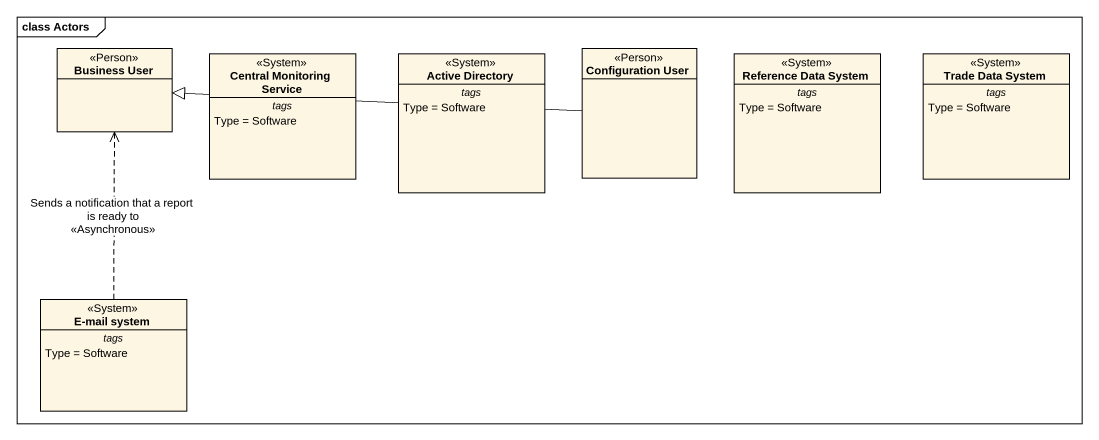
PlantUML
@startuml
mainframe class Actors
hide circle
hide empty members
class "Business User" as Business_User <<Person>>
class "Central Monitoring Service" as Central_Monitoring_Service <<System>> {
  -- tags --
  Type = Software
}
class "Active Directory" as Active_Directory <<System>> {
  -- tags --
  Type = Software
}
class "Configuration User" as Configuration_User <<Person>>
class "Reference Data System" as Reference_Data_System <<System>> {
  -- tags --
  Type = Software
}
class "Trade Data System" as Trade_Data_System <<System>> {
  -- tags --
  Type = Software
}
class "E-mail system" as E_mail_system <<System>> {
  -- tags --
  Type = Software
}
Configuration_User -left-|> Business_User
E_mail_system .up.> Business_User : Sends a notification that a report is ready to\n<<Asynchronous>>
@enduml
